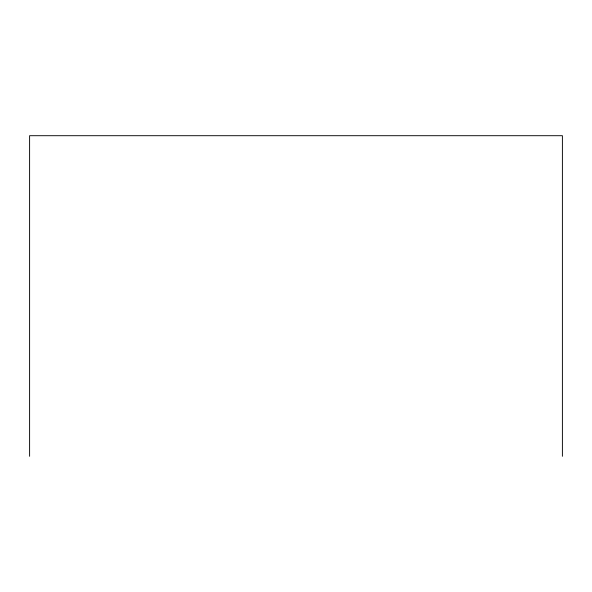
<?xml version="1.0" encoding="UTF-8"?>
<svg xmlns="http://www.w3.org/2000/svg" width="592" height="592" viewBox="0 0 592 592"><rect width="100%" height="100%" fill="white"/><g stroke="black" fill="none" stroke-linecap="round" stroke-linejoin="round"><path stroke-width="0.89" d="M562.4 456.299L562.4 135.701L29.6 135.701L29.6 456.299"/></g></svg>
